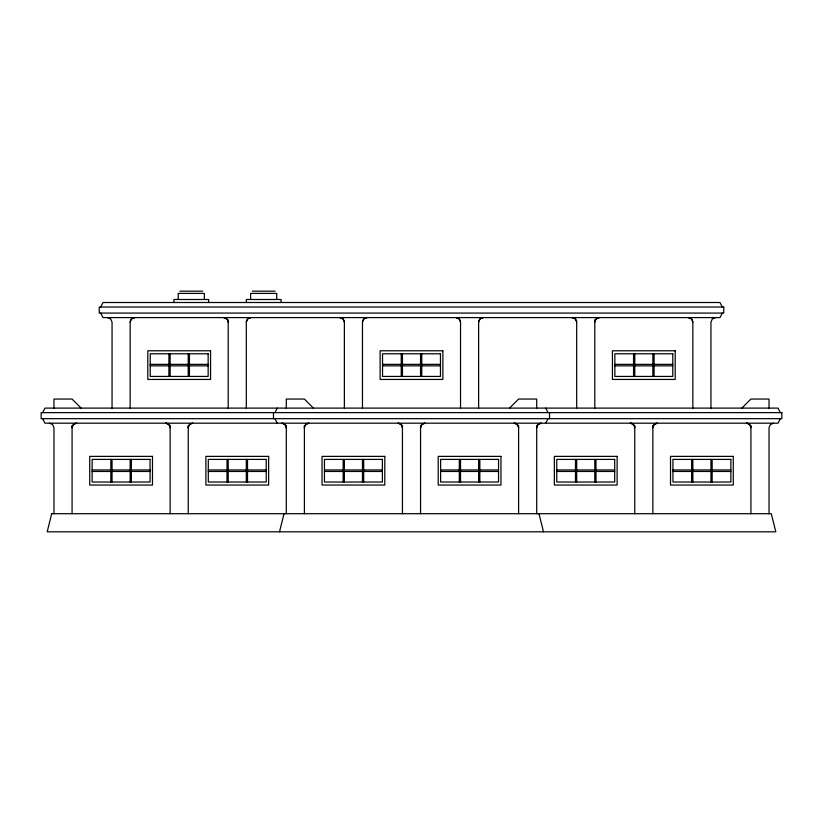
<?xml version="1.0" encoding="UTF-8"?>
<svg xmlns="http://www.w3.org/2000/svg" width="823" height="823" viewBox="0 0 823 823"><rect width="100%" height="100%" fill="white"/><g stroke="black" fill="none" stroke-linecap="round" stroke-linejoin="round"><path stroke-width="1.23" d="M130.157 322.122L131.505 318.943L134.684 317.596A4.619 4.619 0 0 0 130.157 322.122L130.157 408.105M246.314 322.122L247.661 318.943L250.84 317.596A4.619 4.619 0 0 0 246.314 322.122L246.314 408.105M362.47 322.122L363.828 318.943L366.996 317.596A4.619 4.619 0 0 0 362.47 322.122L362.47 408.105M478.626 322.122L479.984 318.943L483.152 317.596A4.619 4.619 0 0 0 478.626 322.122L478.626 408.105M279.501 531.812L284.028 513.706M42.662 412.632L44.926 408.105L778.074 408.105L780.338 412.632M100.735 307.03L102.998 302.504L720.002 302.504L722.265 307.03M274.975 412.632L277.238 408.105M545.762 423.187L548.025 418.67M722.265 313.069L720.002 317.596L102.998 317.596L100.735 313.069M780.338 418.67L778.074 423.187L44.926 423.187L42.662 418.67M509.56 408.105L518.603 399.052L536.709 399.052L536.709 408.105M741.873 408.105L750.926 399.052L769.032 399.052L769.032 408.105M715.475 317.596L712.296 318.943L710.949 322.122L710.949 408.105M773.548 423.187L770.379 424.545L769.032 427.713L769.032 513.706M179.887 291.188L202.674 291.188M252.301 291.188L275.088 291.188M150.218 364.363L208.147 364.363M382.541 364.363L440.459 364.363M614.853 364.363L672.782 364.363M150.218 365.865L168.921 365.865M170.135 365.865L208.147 365.865M382.541 365.865L440.459 365.865M614.853 365.865L652.865 365.865M654.079 365.865L672.782 365.865M92.135 469.954L150.064 469.954M208.301 469.954L266.23 469.954M324.457 469.954L382.386 469.954M440.614 469.954L498.543 469.954M556.77 469.954L614.699 469.954M672.936 469.954L730.865 469.954M92.135 471.466L150.064 471.466M208.301 471.466L266.23 471.466M324.457 471.466L382.386 471.466M440.614 471.466L498.543 471.466M556.77 471.466L614.699 471.466M672.936 471.466L730.865 471.466M107.525 317.596L110.704 318.943L112.051 322.122L112.051 408.105M49.452 423.187L52.621 424.545L53.968 427.713L53.968 513.706M313.44 408.105L304.397 399.052L286.291 399.052L286.291 408.105M81.127 408.105L72.074 399.052L53.968 399.052L53.968 408.105M545.762 408.105L548.025 412.632M274.975 418.67L277.238 423.187M538.972 513.706L543.499 531.812M692.843 322.122L691.495 318.943L688.316 317.596A4.619 4.619 0 0 1 692.843 322.122L692.843 408.105M576.686 322.122L575.339 318.943L572.16 317.596A4.619 4.619 0 0 1 576.686 322.122L576.686 408.105M460.53 322.122L459.172 318.943L456.004 317.596A4.619 4.619 0 0 1 460.53 322.122L460.53 408.105M344.374 322.122L343.016 318.943L339.848 317.596A4.619 4.619 0 0 1 344.374 322.122L344.374 408.105M750.926 425.45L750.926 513.706M712.152 459.399L712.152 482.021M710.949 459.399L710.949 482.021M692.843 459.399L692.843 482.021M691.639 459.399L691.639 482.021M654.079 353.797L654.079 376.43M652.865 353.797L652.865 376.43M652.865 425.45L652.865 513.706M634.77 353.797L634.77 376.43M634.77 425.45L634.77 513.706M633.556 353.797L633.556 376.43M595.996 459.399L595.996 482.021M594.792 319.859L594.792 408.105M594.792 459.399L594.792 482.021M576.686 459.399L576.686 482.021M575.483 459.399L575.483 482.021M549.538 412.632L549.538 418.67M536.709 425.45L536.709 513.706M518.603 425.45L518.603 513.706M479.84 459.399L479.84 482.021M478.626 459.399L478.626 482.021M460.53 459.399L460.53 482.021M459.316 459.399L459.316 482.021M421.757 353.797L421.757 376.43M420.553 353.797L420.553 376.43M420.553 425.45L420.553 513.706M402.447 353.797L402.447 376.43M402.447 425.45L402.447 513.706M401.243 353.797L401.243 376.43M363.684 459.399L363.684 482.021M362.47 459.399L362.47 482.021M344.374 459.399L344.374 482.021M343.16 459.399L343.16 482.021M304.397 425.45L304.397 513.706M286.291 425.45L286.291 513.706M281.065 302.504L281.065 299.49L246.324 299.49L246.324 302.504M276.744 299.49L276.744 293.41L250.634 293.41L250.634 299.49M273.462 412.632L273.462 418.67M247.517 459.399L247.517 482.021M246.314 459.399L246.314 482.021M228.208 319.859L228.208 408.105M228.208 459.399L228.208 482.021M227.004 459.399L227.004 482.021M208.651 302.504L208.651 299.49L173.91 299.49L173.91 302.504M204.341 299.49L204.341 293.41L178.221 293.41L178.221 299.49M189.444 353.797L189.444 376.43M188.23 353.797L188.23 376.43M188.23 425.45L188.23 513.706M170.135 353.797L170.135 376.43M170.135 425.45L170.135 513.706M168.921 353.797L168.921 376.43M131.361 459.399L131.361 482.021M130.157 459.399L130.157 482.021M112.051 459.399L112.051 482.021M110.848 459.399L110.848 482.021M72.074 425.45L72.074 513.706M72.126 427.127L72.074 427.713A4.619 4.619 0 0 1 76.601 423.187L73.432 424.545L72.126 427.127M188.282 427.127L188.23 427.713A4.619 4.619 0 0 1 192.757 423.187L189.588 424.545L188.282 427.127M304.438 427.127L304.397 427.713A4.619 4.619 0 0 1 308.923 423.187L305.745 424.545L304.438 427.127M420.604 427.127L420.553 427.713A4.619 4.619 0 0 1 425.079 423.187L421.901 424.545L420.604 427.127M536.761 427.127L536.709 427.713A4.619 4.619 0 0 1 541.236 423.187L538.067 424.545L536.761 427.127M594.844 321.536L594.792 322.122A4.619 4.619 0 0 1 599.319 317.596L596.14 318.943L594.844 321.536M652.917 427.127L652.865 427.713A4.619 4.619 0 0 1 657.392 423.187L654.223 424.545L652.917 427.127M51.705 513.706L47.189 531.812L775.811 531.812L771.295 513.706L51.705 513.706M723.767 307.03L99.233 307.03L99.233 313.069L723.767 313.069L723.767 307.03M210.565 350.783L147.801 350.783L147.801 379.444L210.565 379.444L210.565 350.783M442.877 350.783L380.123 350.783L380.123 379.444L442.877 379.444L442.877 350.783M675.199 350.783L612.435 350.783L612.435 379.444L675.199 379.444L675.199 350.783M208.147 353.797L150.218 353.797L150.218 376.43L208.147 376.43L208.147 353.797M440.459 353.797L382.541 353.797L382.541 376.43L440.459 376.43L440.459 353.797M672.782 353.797L614.853 353.797L614.853 376.43L672.782 376.43L672.782 353.797M781.85 412.632L41.15 412.632L41.15 418.67L781.85 418.67L781.85 412.632M152.481 456.384L89.728 456.384L89.728 485.045L152.481 485.045L152.481 456.384M268.637 456.384L205.884 456.384L205.884 485.045L268.637 485.045L268.637 456.384M384.794 456.384L322.04 456.384L322.04 485.045L384.794 485.045L384.794 456.384M500.96 456.384L438.206 456.384L438.206 485.045L500.96 485.045L500.96 456.384M617.116 456.384L554.363 456.384L554.363 485.045L617.116 485.045L617.116 456.384M733.272 456.384L670.519 456.384L670.519 485.045L733.272 485.045L733.272 456.384M150.064 459.399L92.135 459.399L92.135 482.021L150.064 482.021L150.064 459.399M266.23 459.399L208.301 459.399L208.301 482.021L266.23 482.021L266.23 459.399M382.386 459.399L324.457 459.399L324.457 482.021L382.386 482.021L382.386 459.399M498.543 459.399L440.614 459.399L440.614 482.021L498.543 482.021L498.543 459.399M614.699 459.399L556.77 459.399L556.77 482.021L614.699 482.021L614.699 459.399M730.865 459.399L672.936 459.399L672.936 482.021L730.865 482.021L730.865 459.399M224.268 317.647L223.681 317.596A4.619 4.619 0 0 1 228.208 322.122L227.251 319.386L224.268 317.647M746.986 423.238L746.399 423.187A4.619 4.619 0 0 1 750.926 427.713L749.959 424.987L746.986 423.238M630.83 423.238L630.243 423.187A4.619 4.619 0 0 1 634.77 427.713L633.803 424.987L630.83 423.238M514.673 423.238L514.077 423.187A4.619 4.619 0 0 1 518.603 427.713L517.646 424.987L514.673 423.238M398.507 423.238L397.921 423.187A4.619 4.619 0 0 1 402.447 427.713L401.48 424.987L398.507 423.238M282.351 423.238L281.764 423.187A4.619 4.619 0 0 1 286.291 427.713L285.324 424.987L282.351 423.238M166.195 423.238L165.608 423.187A4.619 4.619 0 0 1 170.135 427.713L169.168 424.987L166.195 423.238"/></g></svg>
